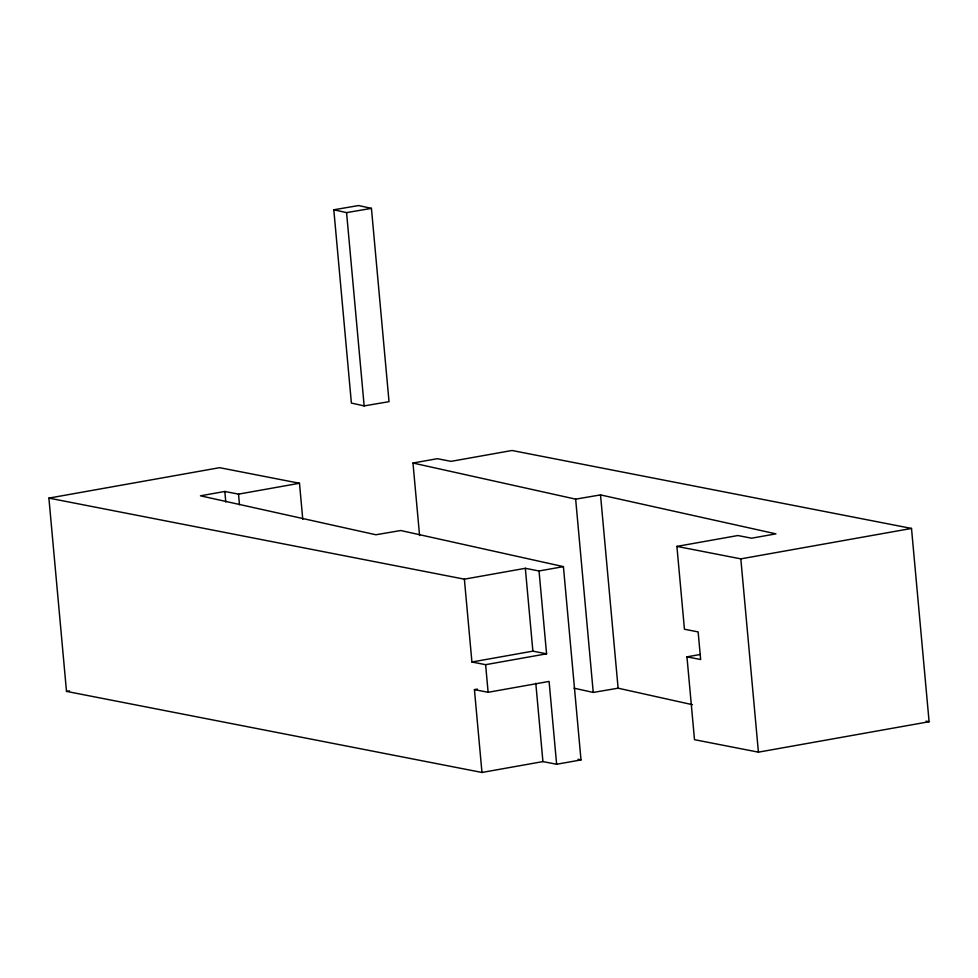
<?xml version="1.0" encoding="UTF-8"?>
<svg xmlns="http://www.w3.org/2000/svg" width="978" height="978" viewBox="0 0 978 978"><rect width="100%" height="100%" fill="white"/><g stroke="black" fill="none" stroke-linecap="round" stroke-linejoin="round"><path stroke-width="1.47" d="M299.488 483.266L238.522 494.134L224.83 491.469L200.441 495.809L375.882 534.758L400.748 530.516L563.414 566.629L581.005 759.918L556.629 764.258L542.924 761.593L481.971 772.461L66.492 691.397L48.9 498.108L219.585 467.68L299.488 483.266L302.777 519.416M419.574 535.516L412.973 463.034L437.362 458.694L451.054 461.359L512.007 450.491L911.508 528.438L929.1 721.727L758.415 752.155L694.502 739.686L686.959 656.849L700.346 654.465M48.9 498.108L464.379 579.172L525.333 568.304L539.037 570.981L563.414 566.629M686.959 656.849L700.651 659.514L698.145 631.91L684.441 629.233L676.91 546.396L737.864 535.528L751.556 538.206L775.945 533.854L600.516 494.905L575.651 499.147L412.973 463.034M676.91 546.396L740.823 558.866L911.508 528.438M66.492 691.397L69.487 690.859M464.379 579.172L471.922 662.008L532.876 651.14L546.568 653.817L539.037 570.981M471.922 662.008L485.614 664.685L546.568 653.817M481.971 772.461L474.428 689.624L477.398 689.087M474.428 689.624L488.12 692.29L549.086 681.421L556.629 764.258M333.804 209.781L358.669 205.539L371.432 208.375L389.024 401.665L364.158 405.907L351.395 403.07L333.804 209.781L346.567 212.617L371.432 208.375M574.013 688.17L593.243 692.436L618.108 688.194L692.436 704.698M926.105 721.141L929.1 721.727M578.047 759.258L581.005 759.918M740.823 558.866L758.415 752.155M600.516 494.905L618.108 688.194M575.651 499.147L593.243 692.436M525.333 568.304L532.876 651.14M535.797 683.267L542.924 761.593M485.614 664.685L488.12 692.29M346.567 212.617L364.158 405.907M238.522 494.134L239.488 504.685M224.83 491.469L225.784 502.007"/></g></svg>
